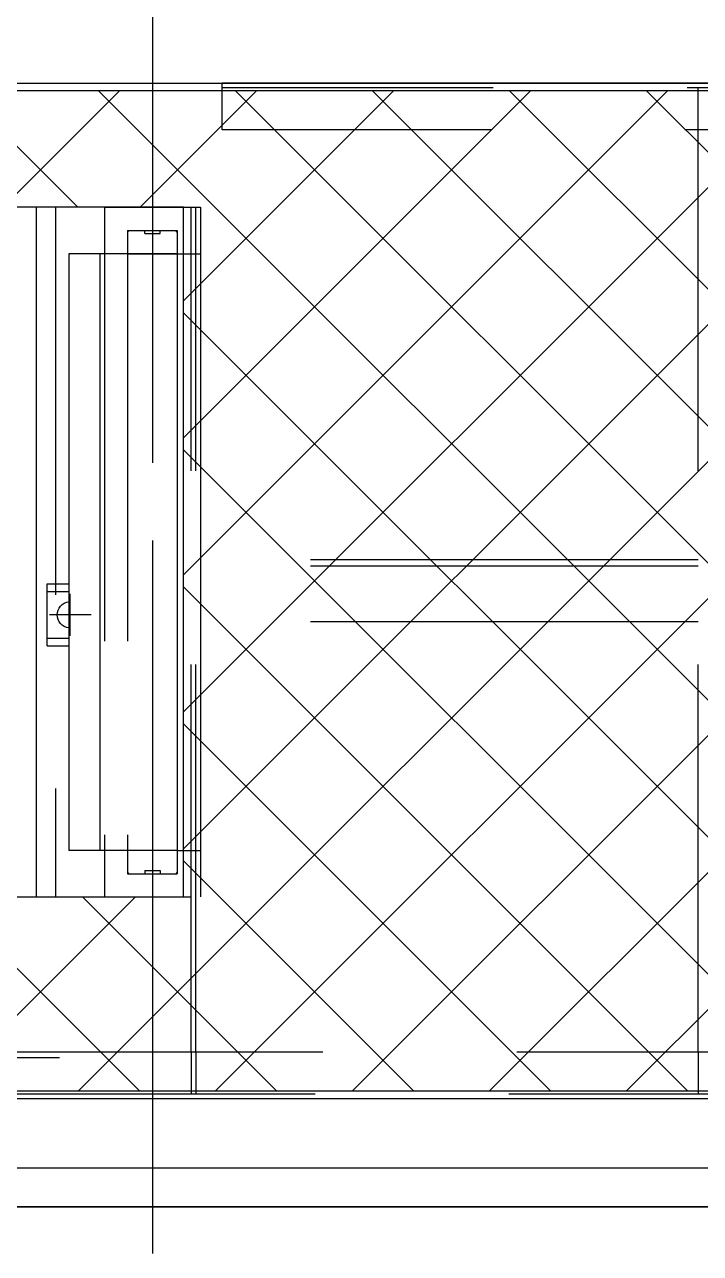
# Model space of a CAD drawing. Header units: millimetres. Extents: x -5 to 1510635, y -6 to 71285.
# Drawn here: x 260470 to 260906, y 33079 to 33872 of the extents above; entities that cross this region are included whole.
import ezdxf

# ---------------------------------------------------------------- set-up
doc = ezdxf.new("R2010")
doc.units = ezdxf.units.MM
doc.header["$LTSCALE"] = 1000
doc.linetypes.add('CENTER', pattern=[2, 1.25, -0.25, 0.25, -0.25])
doc.linetypes.add('HIDDEN', pattern=[0.375, 0.25, -0.125])
for name, color, linetype in [('MP-1', 1, 'CENTER'), ('MP-3', 3, 'Continuous'), ('MP-4', 4, 'HIDDEN'), ('MP-8', 8, 'Continuous'), ('MP-R', 1, 'Continuous')]:
    doc.layers.add(name, color=color, linetype=linetype)

# ---------------------------------------------------------------- blocks, each defined once
blk = doc.blocks.new('Centering Device')
at = {"layer": 'MP-R'}
h = blk.add_hatch(dxfattribs=at)
h.set_pattern_fill('ANSI37', color=256, scale=500, style=0)
h.set_pattern_definition([(45, (0, -2400), (-44.19417382415921, 44.19417382415922), []), (135, (0, -2400), (-44.19417382415922, -44.19417382415921), [])])
h.paths.add_polyline_path([(4360.000009424009, -74.99955201317425), (4360.000009424013, -199.999552013167), (4525.000009424016, -199.999552013167), (4525.000009424018, -644.9995520131738), (4360.000009424016, -644.9995520131745), (4360.000009424017, -719.9995520131743), (5149.999911347648, -719.999552013174), (5300.000009424014, -704.9995422055383), (5300.000009424011, -74.9995520131747)])
at = {"layer": 'MP-1', "color": 1, "linetype": 'CENTER'}
blk.add_line((4505.000009835673, -2430.017077479876), (4504.999990162631, 29.98292252012379), dxfattribs=at)
at = {"layer": 'MP-1'}
for p, q in [((4445.000766803063, -96.24285603543285), (3955.000766803063, -96.24285603543285)), ((4505.000757990249, -2229.999765623843), (4505.000757990249, -169.9997656238429)), ((4452.000757990481, -368.4997656238138), (4452.000757990481, -395.4997656238138)), ((4465.500757990481, -381.9997656238138), (4438.500757990481, -381.9997656238138))]:
    blk.add_line(p, q, dxfattribs=at)
at = {"layer": 'MP-3'}
for p, q in [((4360.000009424009, -69.99955201313605), (5300.000009424013, -69.99955201313605)), ((4360.000009424009, -74.99955201313605), (5300.000009424013, -74.99955201313605)), ((4360.000009424013, -199.9995520131288), (4525.000009424017, -199.9995520131288)), ((4430.000757990249, -644.999552013136), (4430.000757990249, -199.9998769777467)), ((4474.00075829386, -229.9998769777758), (4474.00075829386, -199.9998769777758)), ((4480.00075829386, -199.9998769777758), (4530.00075829386, -199.9998769777758)), ((4525.000009424017, -199.9995520131288), (4525.000009424017, -644.999552013136)), ((4536.00075799054, -229.9998769778049), (4536.00075799054, -199.9998769778049)), ((4489.00075829386, -214.9998769777758), (4521.00075829386, -214.9998769777758)), ((4489.00075829386, -215.9998769777467), (4490.00075829386, -214.9998769777467)), ((4489.00075829386, -229.9998769777758), (4489.00075829386, -214.9998769777758)), ((4489.00075829386, -224.9998769777758), (4489.00075829386, -215.9998769777176)), ((4489.00075829386, -224.9998769777758), (4489.00075829386, -216.9998769777758)), ((4500.00075829386, -216.9998769777758), (4500.00075829386, -214.9998769777758)), ((4500.00075829386, -216.9998769777758), (4510.00075829386, -216.9998769777758)), ((4510.00075829386, -216.9998769777758), (4510.00075829386, -214.9998769777758)), ((4521.00075829386, -215.9998769777758), (4520.00075829386, -214.9998769777758)), ((4521.000757990423, -629.9995460272057), (4521.00075799054, -214.9998769777758)), ((4451.000757990423, -614.9995460271766), (4451.00075799054, -229.9998769777758)), ((4521.000758252881, -229.9998769777758), (4451.00075799054, -229.9998769777467)), ((4471.000757990423, -614.9995460271766), (4471.00075799054, -229.9998769777758)), ((4521.000758252881, -229.9998769777758), (4536.00075799054, -229.9998769778049)), ((4536.00075800806, -644.9995464990952), (4536.00075799054, -229.9998769778049)), ((4437.000757990481, -361.9997656238138), (4437.000757990481, -401.9997656238138)), ((4437.000757990481, -361.9997656238138), (4451.00075799054, -361.9997656238138)), ((4437.000757990481, -366.9997656238138), (4451.000757990481, -366.9997656238138)), ((4437.000757990481, -396.9997656238138), (4451.000757990481, -396.9997656238138)), ((4437.000757990481, -401.9997656238138), (4451.000757990481, -401.9997656238138)), ((4521.000757990423, -614.9995460272057), (4451.000757990423, -614.9995460271766)), ((4474.000758293685, -644.9995458384383), (4474.000758293743, -614.9995460271766)), ((4489.000758006838, -614.9995460272057), (4521.000758006838, -614.9995460272057)), ((4489.000757990423, -629.9995460272057), (4489.000757990481, -614.9995460271766)), ((4521.000758023194, -614.999325958679), (4536.000758006838, -614.999325958679)), ((4489.000757990481, -629.9995460272057), (4489.000757990481, -621.9995460272057)), ((4489.000757990481, -629.9995460272057), (4489.000757990481, -621.9995460272057)), ((4489.000758006838, -628.9995460272348), (4490.000758006838, -629.9995460272348)), ((4489.000758006838, -629.9995460272057), (4521.000758006838, -629.9995460272057)), ((4500.000758006838, -627.9995460272057), (4510.000758006838, -627.9995460272057)), ((4500.000758006838, -627.9995460272057), (4500.000758006838, -629.9995460272057)), ((4510.000758006838, -627.9995460272057), (4510.000758006838, -629.9995460272057)), ((4521.000758006838, -628.9995460272348), (4520.000758006838, -629.9995460272348)), ((4525.000009424017, -644.999552013136), (4360.000009424017, -644.999552013136)), ((4474.000758293685, -644.9995457931236), (4536.000757990423, -644.9995464990952)), ((4550.00000942402, -694.999552013136), (4550.000009424017, -724.999552013136)), ((5149.999911347651, -719.9995520131358), (4360.000009424017, -719.999552013136)), ((220.004755706109, -725.0000187185119), (5099.995627191794, -724.9999804287211)), ((5099.999911347649, -724.9995520131358), (4550.000009424017, -724.999552013136)), ((4841.000009424013, -724.999552013136), (4550.00000942402, -724.999552013136))]:
    blk.add_line(p, q, dxfattribs=at)
blk.add_lwpolyline([(5320.000000000029, -2400), (0, -2400), (0, 0), (5320.000000000029, 0), (5320.000000000029, -2400)], dxfattribs=at)
blk.add_lwpolyline([(20, -2374.999999999998), (5300, -2374.999999999998), (5300, -24.99999999999818), (20, -24.99999999999818)], close=True, dxfattribs=at)
blk.add_arc((4452.000757990016, -381.9997656238429), 8.5, 96.75632702901369, 263.2436729709863, dxfattribs=at)
at = {"layer": 'MP-4'}
for p, q in [((4360.000009424006, -72.99955201313605), (5300.000009424013, -72.99955201313605)), ((4530.000009424013, -99.99955201313605), (4530.000009424013, -72.99955201313605)), ((4533.000009424013, -99.99955201313605), (4533.000009424013, -72.99955201313605)), ((4857.000009424013, -99.99955201313605), (4857.000009424013, -72.99955201313605)), ((4365.000009424013, -99.99955201313605), (5300.000009424013, -99.99955201313605)), ((4530.000009424013, -99.99955201313605), (4530.000009424013, -644.9995464307667)), ((4533.000009424013, -99.99955201313605), (4533.000009424013, -644.9995464649267)), ((4857.000009424013, -99.99955201313605), (4857.000009424013, -721.999552013136)), ((4442.500757990249, -644.999552013136), (4442.500757990249, -199.9998769777467)), ((4474.000758293743, -614.9995460271766), (4474.00075829386, -229.9998769777758)), ((4489.000758293743, -614.9995460272057), (4489.00075829386, -229.9998769777758)), ((4857.000009424013, -377.4995520131361), (4533.000009424013, -377.4995520131361)), ((4857.000009424013, -413.4995520131361), (4533.000009424013, -413.4995520131361)), ((4857.000009424013, -417.4995520131288), (4533.000009424013, -417.4995520131288)), ((5098.503526078985, -694.999552013136), (4550.000009424017, -694.999552013136)), ((5099.850167849258, -721.999552013136), (4550.000009424017, -721.999552013136))]:
    blk.add_line(p, q, dxfattribs=at)

msp = doc.modelspace()

# ---------------------------------------------------------------- linework, layer by layer
at = {"layer": 'MP-8'}
msp.add_line((261367.665250579, 33108.79177639436), (256047.6652505785, 33108.79177639436), dxfattribs=at)

# ---------------------------------------------------------------- block references
at = {"xscale": -1, "rotation": 180}
msp.add_blockref('Centering Device', (256047.665250579, 33108.79177639436), dxfattribs=at)

doc.saveas('drawing.dxf')
